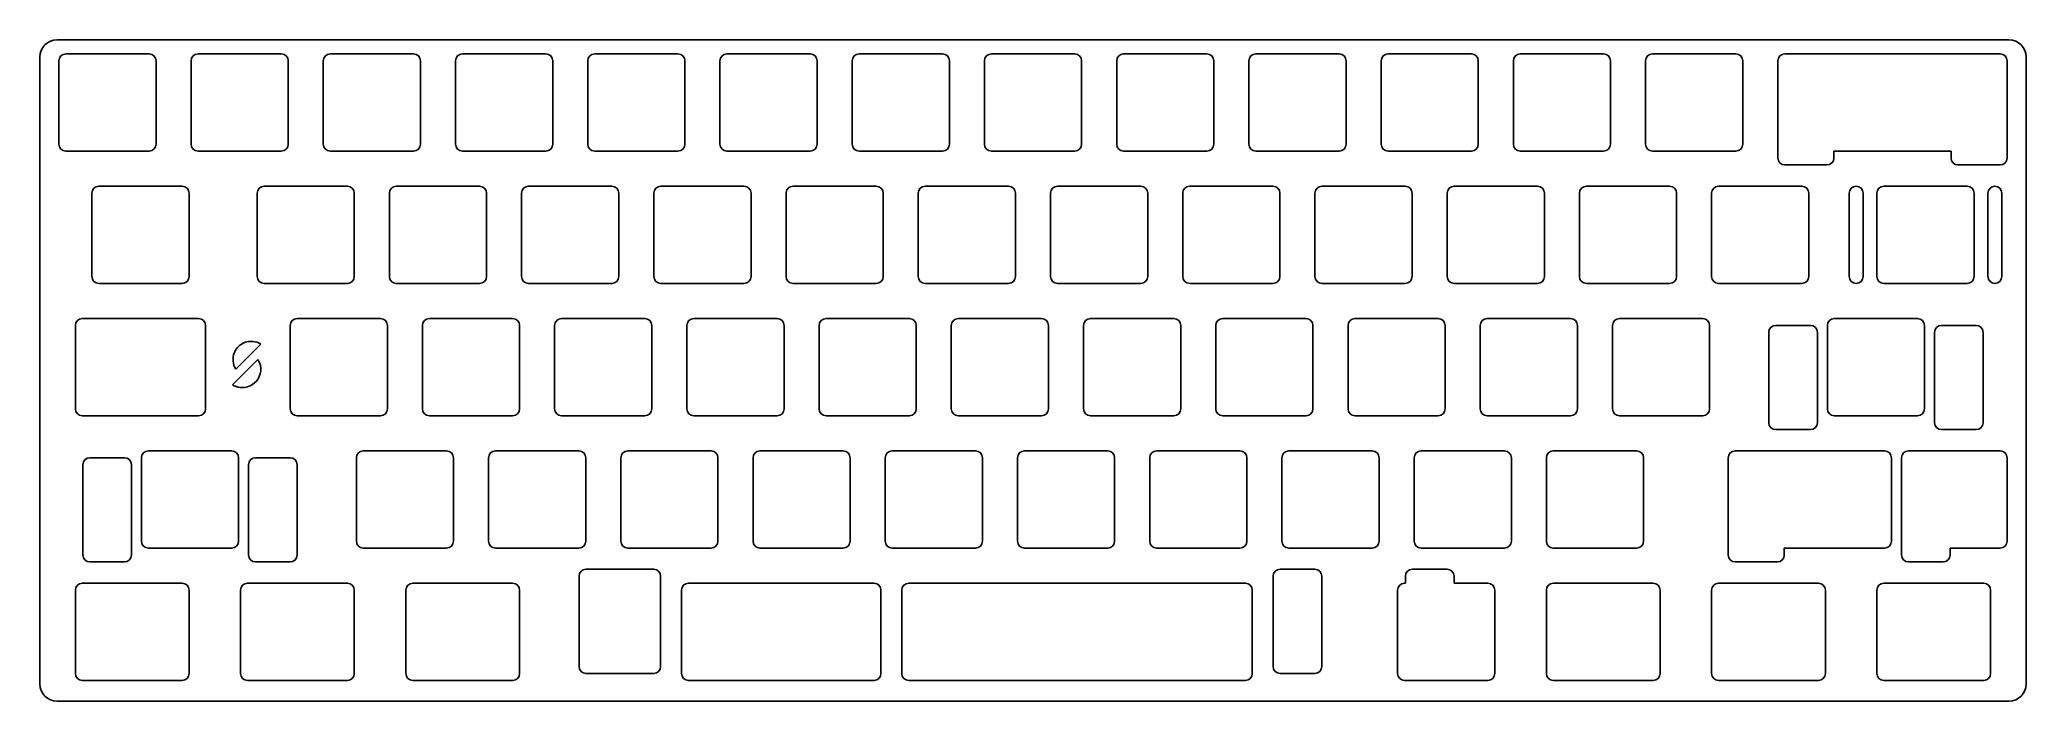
# Model space of a CAD drawing. Header units: millimetres. Extents: x -1 to 285, y -95 to 0.
import ezdxf

# ---------------------------------------------------------------- set-up
doc = ezdxf.new("R2010")
doc.units = ezdxf.units.MM

msp = doc.modelspace()

# ---------------------------------------------------------------- linework, layer by layer
at = {"color": 7, "linetype": 'Continuous', "lineweight": 25}
for p, q in [((282.24, 0.12), (1.04, 0.12)), ((-1.46, -2.38), (-1.46, -92.6)), ((2.29, -1.9), (14.29, -1.9)), ((21.34, -1.9), (33.34, -1.9)), ((40.39, -1.9), (52.39, -1.9)), ((59.44, -1.9), (71.44, -1.9)), ((78.49, -1.9), (90.49, -1.9)), ((97.54, -1.9), (109.54, -1.9)), ((116.59, -1.9), (128.59, -1.9)), ((135.64, -1.9), (147.64, -1.9)), ((154.69, -1.9), (166.69, -1.9)), ((173.74, -1.9), (185.74, -1.9)), ((192.79, -1.9), (204.79, -1.9)), ((211.84, -1.9), (223.84, -1.9)), ((230.89, -1.9), (242.89, -1.9)), ((249.94, -1.9), (280.99, -1.9)), ((284.74, -92.6), (284.74, -2.38)), ((1.29, -14.9), (1.29, -2.9)), ((15.29, -2.9), (15.29, -14.9)), ((20.34, -14.9), (20.34, -2.9)), ((34.34, -2.9), (34.34, -14.9)), ((39.39, -14.9), (39.39, -2.9)), ((53.39, -2.9), (53.39, -14.9)), ((58.44, -14.9), (58.44, -2.9)), ((72.44, -2.9), (72.44, -14.9)), ((77.49, -14.9), (77.49, -2.9)), ((91.49, -2.9), (91.49, -14.9)), ((96.54, -14.9), (96.54, -2.9)), ((110.54, -2.9), (110.54, -14.9)), ((115.59, -14.9), (115.59, -2.9)), ((129.59, -2.9), (129.59, -14.9)), ((134.64, -14.9), (134.64, -2.9)), ((148.64, -2.9), (148.64, -14.9)), ((153.69, -14.9), (153.69, -2.9)), ((167.69, -2.9), (167.69, -14.9)), ((172.74, -14.9), (172.74, -2.9)), ((186.74, -2.9), (186.74, -14.9)), ((191.79, -14.9), (191.79, -2.9)), ((205.79, -2.9), (205.79, -14.9)), ((210.84, -14.9), (210.84, -2.9)), ((224.84, -2.9), (224.84, -14.9)), ((229.89, -14.9), (229.89, -2.9)), ((243.89, -2.9), (243.89, -14.9)), ((248.94, -16.9), (248.94, -2.9)), ((281.99, -2.9), (281.99, -16.9)), ((14.29, -15.9), (2.29, -15.9)), ((33.34, -15.9), (21.34, -15.9)), ((52.39, -15.9), (40.39, -15.9)), ((71.44, -15.9), (59.44, -15.9)), ((90.49, -15.9), (78.49, -15.9)), ((109.54, -15.9), (97.54, -15.9)), ((128.59, -15.9), (116.59, -15.9)), ((147.64, -15.9), (135.64, -15.9)), ((166.69, -15.9), (154.69, -15.9)), ((185.74, -15.9), (173.74, -15.9)), ((204.79, -15.9), (192.79, -15.9)), ((223.84, -15.9), (211.84, -15.9)), ((242.89, -15.9), (230.89, -15.9)), ((273.9, -15.9), (257.02, -15.9)), ((257.02, -15.9), (257.02, -16.9)), ((273.9, -16.9), (273.9, -15.9)), ((256.02, -17.9), (249.94, -17.9)), ((280.99, -17.9), (274.9, -17.9)), ((6.05, -33.95), (6.05, -21.95)), ((7.05, -20.95), (19.05, -20.95)), ((20.05, -21.95), (20.05, -33.95)), ((29.86, -33.95), (29.86, -21.95)), ((30.86, -20.95), (42.86, -20.95)), ((43.86, -21.95), (43.86, -33.95)), ((48.91, -33.95), (48.91, -21.95)), ((49.91, -20.95), (61.91, -20.95)), ((62.91, -21.95), (62.91, -33.95)), ((67.96, -33.95), (67.96, -21.95)), ((68.96, -20.95), (80.96, -20.95)), ((81.96, -21.95), (81.96, -33.95)), ((87.01, -33.95), (87.01, -21.95)), ((88.01, -20.95), (100.01, -20.95)), ((101.01, -21.95), (101.01, -33.95)), ((106.06, -33.95), (106.06, -21.95)), ((107.06, -20.95), (119.06, -20.95)), ((120.06, -21.95), (120.06, -33.95)), ((125.11, -33.95), (125.11, -21.95)), ((126.11, -20.95), (138.11, -20.95)), ((139.11, -21.95), (139.11, -33.95)), ((144.16, -33.95), (144.16, -21.95)), ((145.16, -20.95), (157.16, -20.95)), ((158.16, -21.95), (158.16, -33.95)), ((163.21, -33.95), (163.21, -21.95)), ((164.21, -20.95), (176.21, -20.95)), ((177.21, -21.95), (177.21, -33.95)), ((182.26, -33.95), (182.26, -21.95)), ((183.26, -20.95), (195.26, -20.95)), ((196.26, -21.95), (196.26, -33.95)), ((201.31, -33.95), (201.31, -21.95)), ((202.31, -20.95), (214.31, -20.95)), ((215.31, -21.95), (215.31, -33.95)), ((220.36, -33.95), (220.36, -21.95)), ((221.36, -20.95), (233.36, -20.95)), ((234.36, -21.95), (234.36, -33.95)), ((239.41, -33.95), (239.41, -21.95)), ((240.41, -20.95), (252.41, -20.95)), ((253.41, -21.95), (253.41, -33.95)), ((259.22, -33.95), (259.22, -21.95)), ((261.22, -21.95), (261.22, -33.95)), ((263.22, -33.95), (263.22, -21.95)), ((264.22, -20.95), (276.22, -20.95)), ((277.22, -21.95), (277.22, -33.95)), ((279.22, -33.95), (279.22, -21.95)), ((281.22, -21.95), (281.22, -33.95)), ((19.05, -34.95), (7.05, -34.95)), ((42.86, -34.95), (30.86, -34.95)), ((61.91, -34.95), (49.91, -34.95)), ((80.96, -34.95), (68.96, -34.95)), ((100.01, -34.95), (88.01, -34.95)), ((119.06, -34.95), (107.06, -34.95)), ((138.11, -34.95), (126.11, -34.95)), ((157.16, -34.95), (145.16, -34.95)), ((176.21, -34.95), (164.21, -34.95)), ((195.26, -34.95), (183.26, -34.95)), ((214.31, -34.95), (202.31, -34.95)), ((233.36, -34.95), (221.36, -34.95)), ((252.41, -34.95), (240.41, -34.95)), ((276.22, -34.95), (264.22, -34.95)), ((4.67, -40), (21.43, -40)), ((35.62, -40), (47.62, -40)), ((54.67, -40), (66.67, -40)), ((73.72, -40), (85.72, -40)), ((92.77, -40), (104.77, -40)), ((111.82, -40), (123.82, -40)), ((130.87, -40), (142.87, -40)), ((149.92, -40), (161.92, -40)), ((168.97, -40), (180.97, -40)), ((188.02, -40), (200.02, -40)), ((207.07, -40), (219.07, -40)), ((226.12, -40), (238.12, -40)), ((257.08, -40), (269.08, -40)), ((3.67, -53), (3.67, -41)), ((22.43, -41), (22.43, -53)), ((34.62, -53), (34.62, -41)), ((48.62, -41), (48.62, -53)), ((53.67, -53), (53.67, -41)), ((67.67, -41), (67.67, -53)), ((72.72, -53), (72.72, -41)), ((86.72, -41), (86.72, -53)), ((91.77, -53), (91.77, -41)), ((105.77, -41), (105.77, -53)), ((110.82, -53), (110.82, -41)), ((124.82, -41), (124.82, -53)), ((129.87, -53), (129.87, -41)), ((143.87, -41), (143.87, -53)), ((148.92, -53), (148.92, -41)), ((162.92, -41), (162.92, -53)), ((167.97, -53), (167.97, -41)), ((181.97, -41), (181.97, -53)), ((187.02, -53), (187.02, -41)), ((201.02, -41), (201.02, -53)), ((206.07, -53), (206.07, -41)), ((220.07, -41), (220.07, -53)), ((225.12, -53), (225.12, -41)), ((239.12, -41), (239.12, -53)), ((247.64, -55), (247.64, -42)), ((248.64, -41), (253.64, -41)), ((254.64, -42), (254.64, -55)), ((256.08, -53), (256.08, -41)), ((270.08, -41), (270.08, -53)), ((271.52, -55), (271.52, -42)), ((272.52, -41), (277.52, -41)), ((278.52, -42), (278.52, -55)), ((26.77, -47.32), (30.41, -43.68)), ((29.97, -45.9), (26.32, -49.55)), ((21.43, -54), (4.67, -54)), ((47.62, -54), (35.62, -54)), ((66.67, -54), (54.67, -54)), ((85.72, -54), (73.72, -54)), ((104.77, -54), (92.77, -54)), ((123.82, -54), (111.82, -54)), ((142.87, -54), (130.87, -54)), ((161.92, -54), (149.92, -54)), ((180.97, -54), (168.97, -54)), ((200.02, -54), (188.02, -54)), ((219.07, -54), (207.07, -54)), ((238.12, -54), (226.12, -54)), ((269.08, -54), (257.08, -54)), ((253.64, -56), (248.64, -56)), ((277.52, -56), (272.52, -56)), ((5.75, -60.05), (10.75, -60.05)), ((13.19, -72.05), (13.19, -60.05)), ((14.19, -59.05), (26.19, -59.05)), ((27.19, -60.05), (27.19, -72.05)), ((29.63, -60.05), (34.63, -60.05)), ((44.15, -72.05), (44.15, -60.05)), ((45.15, -59.05), (57.15, -59.05)), ((58.15, -60.05), (58.15, -72.05)), ((63.2, -72.05), (63.2, -60.05)), ((64.2, -59.05), (76.2, -59.05)), ((77.2, -60.05), (77.2, -72.05)), ((82.25, -72.05), (82.25, -60.05)), ((83.25, -59.05), (95.25, -59.05)), ((96.25, -60.05), (96.25, -72.05)), ((101.3, -72.05), (101.3, -60.05)), ((102.3, -59.05), (114.3, -59.05)), ((115.3, -60.05), (115.3, -72.05)), ((120.35, -72.05), (120.35, -60.05)), ((121.35, -59.05), (133.35, -59.05)), ((134.35, -60.05), (134.35, -72.05)), ((139.4, -72.05), (139.4, -60.05)), ((140.4, -59.05), (152.4, -59.05)), ((153.4, -60.05), (153.4, -72.05)), ((158.45, -72.05), (158.45, -60.05)), ((159.45, -59.05), (171.45, -59.05)), ((172.45, -60.05), (172.45, -72.05)), ((177.5, -72.05), (177.5, -60.05)), ((178.5, -59.05), (190.5, -59.05)), ((191.5, -60.05), (191.5, -72.05)), ((196.55, -72.05), (196.55, -60.05)), ((197.55, -59.05), (209.55, -59.05)), ((210.55, -60.05), (210.55, -72.05)), ((215.6, -72.05), (215.6, -60.05)), ((216.6, -59.05), (228.6, -59.05)), ((229.6, -60.05), (229.6, -72.05)), ((241.79, -74.05), (241.79, -60.05)), ((242.79, -59.05), (264.32, -59.05)), ((265.32, -60.05), (265.32, -72.05)), ((266.76, -74.05), (266.76, -60.05)), ((267.76, -59.05), (280.99, -59.05)), ((281.99, -60.05), (281.99, -72.05)), ((4.75, -74.05), (4.75, -61.05)), ((11.75, -61.05), (11.75, -74.05)), ((28.63, -74.05), (28.63, -61.05)), ((35.63, -61.05), (35.63, -74.05)), ((26.19, -73.05), (14.19, -73.05)), ((57.15, -73.05), (45.15, -73.05)), ((76.2, -73.05), (64.2, -73.05)), ((95.25, -73.05), (83.25, -73.05)), ((114.3, -73.05), (102.3, -73.05)), ((133.35, -73.05), (121.35, -73.05)), ((152.4, -73.05), (140.4, -73.05)), ((171.45, -73.05), (159.45, -73.05)), ((190.5, -73.05), (178.5, -73.05)), ((209.55, -73.05), (197.55, -73.05)), ((228.6, -73.05), (216.6, -73.05)), ((264.32, -73.05), (249.88, -73.05)), ((249.88, -73.05), (249.88, -74.05)), ((280.99, -73.05), (273.76, -73.05)), ((273.76, -73.05), (273.76, -74.05)), ((10.75, -75.05), (5.75, -75.05)), ((34.63, -75.05), (29.63, -75.05)), ((76.23, -90.1), (76.23, -77.1)), ((77.23, -76.1), (86.99, -76.1)), ((87.99, -77.1), (87.99, -90.1)), ((176.23, -90.1), (176.23, -77.1)), ((177.23, -76.1), (182.23, -76.1)), ((183.23, -77.1), (183.23, -90.1)), ((195.29, -78.1), (195.29, -77.1)), ((196.29, -76.1), (201.29, -76.1)), ((202.29, -77.1), (202.29, -78.1)), ((248.88, -75.05), (242.79, -75.05)), ((272.76, -75.05), (267.76, -75.05)), ((3.67, -91.1), (3.67, -79.1)), ((4.67, -78.1), (19.05, -78.1)), ((20.05, -79.1), (20.05, -91.1)), ((27.48, -91.1), (27.48, -79.1)), ((28.48, -78.1), (42.86, -78.1)), ((43.86, -79.1), (43.86, -91.1)), ((51.29, -91.1), (51.29, -79.1)), ((52.29, -78.1), (66.67, -78.1)), ((67.67, -79.1), (67.67, -91.1)), ((90.99, -91.1), (90.99, -79.1)), ((91.99, -78.1), (118.73, -78.1)), ((119.73, -79.1), (119.73, -91.1)), ((122.73, -91.1), (122.73, -79.1)), ((123.73, -78.1), (172.23, -78.1)), ((173.23, -79.1), (173.23, -91.1)), ((194.17, -91.1), (194.17, -79.1)), ((195.17, -78.1), (195.29, -78.1)), ((202.29, -78.1), (207.17, -78.1)), ((208.17, -79.1), (208.17, -91.1)), ((215.6, -91.1), (215.6, -79.1)), ((216.6, -78.1), (230.98, -78.1)), ((231.98, -79.1), (231.98, -91.1)), ((239.41, -91.1), (239.41, -79.1)), ((240.41, -78.1), (254.79, -78.1)), ((255.79, -79.1), (255.79, -91.1)), ((263.22, -91.1), (263.22, -79.1)), ((264.22, -78.1), (278.6, -78.1)), ((279.6, -79.1), (279.6, -91.1)), ((86.99, -91.1), (77.23, -91.1)), ((182.23, -91.1), (177.23, -91.1)), ((7.03, -92.1), (4.67, -92.1)), ((19.05, -92.1), (7.05, -92.1)), ((30.84, -92.1), (28.48, -92.1)), ((42.86, -92.1), (30.86, -92.1)), ((54.65, -92.1), (52.29, -92.1)), ((66.67, -92.1), (54.67, -92.1)), ((118.73, -92.1), (91.99, -92.1)), ((172.23, -92.1), (123.73, -92.1)), ((207.17, -92.1), (195.17, -92.1)), ((228.6, -92.1), (216.6, -92.1)), ((230.98, -92.1), (228.62, -92.1)), ((252.41, -92.1), (240.41, -92.1)), ((254.79, -92.1), (252.43, -92.1)), ((276.22, -92.1), (264.22, -92.1)), ((278.6, -92.1), (276.25, -92.1)), ((1.04, -95.1), (282.24, -95.1))]:
    msp.add_line(p, q, dxfattribs=at)
for centre, radius, start, end in [((1.04, -2.38), 2.5, 90, 180), ((282.24, -2.38), 2.5, 0, 90), ((2.29, -2.9), 1, 90, 180), ((14.29, -2.9), 1, 0, 90), ((21.34, -2.9), 1, 90, 180), ((33.34, -2.9), 1, 0, 90), ((40.39, -2.9), 1, 90, 180), ((52.39, -2.9), 1, 0, 90), ((59.44, -2.9), 1, 90, 180), ((71.44, -2.9), 1, 0, 90), ((78.49, -2.9), 1, 90, 180), ((90.49, -2.9), 1, 0, 90), ((97.54, -2.9), 1, 90, 180), ((109.54, -2.9), 1, 0, 90), ((116.59, -2.9), 1, 90, 180), ((128.59, -2.9), 1, 0, 90), ((135.64, -2.9), 1, 90, 180), ((147.64, -2.9), 1, 0, 90), ((154.69, -2.9), 1, 90, 180), ((166.69, -2.9), 1, 0, 90), ((173.74, -2.9), 1, 90, 180), ((185.74, -2.9), 1, 0, 90), ((192.79, -2.9), 1, 90, 180), ((204.79, -2.9), 1, 0, 90), ((211.84, -2.9), 1, 90, 180), ((223.84, -2.9), 1, 0, 90), ((230.89, -2.9), 1, 90, 180), ((242.89, -2.9), 1, 0, 90), ((249.94, -2.9), 1, 90, 180), ((280.99, -2.9), 1, 0, 90), ((2.29, -14.9), 1, 180, 270), ((14.29, -14.9), 1, 270, 0), ((21.34, -14.9), 1, 180, 270), ((33.34, -14.9), 1, 270, 0), ((40.39, -14.9), 1, 180, 270), ((52.39, -14.9), 1, 270, 0), ((59.44, -14.9), 1, 180, 270), ((71.44, -14.9), 1, 270, 0), ((78.49, -14.9), 1, 180, 270), ((90.49, -14.9), 1, 270, 0), ((97.54, -14.9), 1, 180, 270), ((109.54, -14.9), 1, 270, 0), ((116.59, -14.9), 1, 180, 270), ((128.59, -14.9), 1, 270, 0), ((135.64, -14.9), 1, 180, 270), ((147.64, -14.9), 1, 270, 0), ((154.69, -14.9), 1, 180, 270), ((166.69, -14.9), 1, 270, 0), ((173.74, -14.9), 1, 180, 270), ((185.74, -14.9), 1, 270, 0), ((192.79, -14.9), 1, 180, 270), ((204.79, -14.9), 1, 270, 0), ((211.84, -14.9), 1, 180, 270), ((223.84, -14.9), 1, 270, 0), ((230.89, -14.9), 1, 180, 270), ((242.89, -14.9), 1, 270, 0), ((249.94, -16.9), 1, 180, 270), ((256.02, -16.9), 1, 270, 0), ((274.9, -16.9), 1, 180, 270), ((280.99, -16.9), 1, 270, 0), ((7.05, -21.95), 1, 90, 180), ((19.05, -21.95), 1, 0, 90), ((30.86, -21.95), 1, 90, 180), ((42.86, -21.95), 1, 0, 90), ((49.91, -21.95), 1, 90, 180), ((61.91, -21.95), 1, 0, 90), ((68.96, -21.95), 1, 90, 180), ((80.96, -21.95), 1, 0, 90), ((88.01, -21.95), 1, 90, 180), ((100.01, -21.95), 1, 0, 90), ((107.06, -21.95), 1, 90, 180), ((119.06, -21.95), 1, 0, 90), ((126.11, -21.95), 1, 90, 180), ((138.11, -21.95), 1, 0, 90), ((145.16, -21.95), 1, 90, 180), ((157.16, -21.95), 1, 0, 90), ((164.21, -21.95), 1, 90, 180), ((176.21, -21.95), 1, 0, 90), ((183.26, -21.95), 1, 90, 180), ((195.26, -21.95), 1, 0, 90), ((202.31, -21.95), 1, 90, 180), ((214.31, -21.95), 1, 0, 90), ((221.36, -21.95), 1, 90, 180), ((233.36, -21.95), 1, 0, 90), ((240.41, -21.95), 1, 90, 180), ((252.41, -21.95), 1, 0, 90), ((260.22, -21.95), 1, 0, 180), ((264.22, -21.95), 1, 90, 180), ((276.22, -21.95), 1, 0, 90), ((280.22, -21.95), 1, 0, 180), ((7.05, -33.95), 1, 180, 270), ((19.05, -33.95), 1, 270, 0), ((30.86, -33.95), 1, 180, 270), ((42.86, -33.95), 1, 270, 0), ((49.91, -33.95), 1, 180, 270), ((61.91, -33.95), 1, 270, 0), ((68.96, -33.95), 1, 180, 270), ((80.96, -33.95), 1, 270, 0), ((88.01, -33.95), 1, 180, 270), ((100.01, -33.95), 1, 270, 0), ((107.06, -33.95), 1, 180, 270), ((119.06, -33.95), 1, 270, 0), ((126.11, -33.95), 1, 180, 270), ((138.11, -33.95), 1, 270, 0), ((145.16, -33.95), 1, 180, 270), ((157.16, -33.95), 1, 270, 0), ((164.21, -33.95), 1, 180, 270), ((176.21, -33.95), 1, 270, 0), ((183.26, -33.95), 1, 180, 270), ((195.26, -33.95), 1, 270, 0), ((202.31, -33.95), 1, 180, 270), ((214.31, -33.95), 1, 270, 0), ((221.36, -33.95), 1, 180, 270), ((233.36, -33.95), 1, 270, 0), ((240.41, -33.95), 1, 180, 270), ((252.41, -33.95), 1, 270, 0), ((260.22, -33.95), 1, 180, 0), ((264.22, -33.95), 1, 180, 270), ((276.22, -33.95), 1, 270, 0), ((280.22, -33.95), 1, 180, 0), ((4.67, -41), 1, 90, 180), ((21.43, -41), 1, 0, 90), ((35.62, -41), 1, 90, 180), ((47.62, -41), 1, 0, 90), ((54.67, -41), 1, 90, 180), ((66.67, -41), 1, 0, 90), ((73.72, -41), 1, 90, 180), ((85.72, -41), 1, 0, 90), ((92.77, -41), 1, 90, 180), ((104.77, -41), 1, 0, 90), ((111.82, -41), 1, 90, 180), ((123.82, -41), 1, 0, 90), ((130.87, -41), 1, 90, 180), ((142.87, -41), 1, 0, 90), ((149.92, -41), 1, 90, 180), ((161.92, -41), 1, 0, 90), ((168.97, -41), 1, 90, 180), ((180.97, -41), 1, 0, 90), ((188.02, -41), 1, 90, 180), ((200.02, -41), 1, 0, 90), ((207.07, -41), 1, 90, 180), ((219.07, -41), 1, 0, 90), ((226.12, -41), 1, 90, 180), ((238.12, -41), 1, 0, 90), ((257.08, -41), 1, 90, 180), ((269.08, -41), 1, 0, 90), ((248.64, -42), 1, 90, 180), ((253.64, -42), 1, 0, 90), ((272.52, -42), 1, 90, 180), ((277.52, -42), 1, 0, 90), ((4.67, -53), 1, 180, 270), ((21.43, -53), 1, 270, 0), ((35.62, -53), 1, 180, 270), ((47.62, -53), 1, 270, 0), ((54.67, -53), 1, 180, 270), ((66.67, -53), 1, 270, 0), ((73.72, -53), 1, 180, 270), ((85.72, -53), 1, 270, 0), ((92.77, -53), 1, 180, 270), ((104.77, -53), 1, 270, 0), ((111.82, -53), 1, 180, 270), ((123.82, -53), 1, 270, 0), ((130.87, -53), 1, 180, 270), ((142.87, -53), 1, 270, 0), ((149.92, -53), 1, 180, 270), ((161.92, -53), 1, 270, 0), ((168.97, -53), 1, 180, 270), ((180.97, -53), 1, 270, 0), ((188.02, -53), 1, 180, 270), ((200.02, -53), 1, 270, 0), ((207.07, -53), 1, 180, 270), ((219.07, -53), 1, 270, 0), ((226.12, -53), 1, 180, 270), ((238.12, -53), 1, 270, 0), ((257.08, -53), 1, 180, 270), ((269.08, -53), 1, 270, 0), ((248.64, -55), 1, 180, 270), ((253.64, -55), 1, 270, 0), ((272.52, -55), 1, 180, 270), ((277.52, -55), 1, 270, 0), ((5.75, -61.05), 1, 90, 180), ((10.75, -61.05), 1, 0, 90), ((14.19, -60.05), 1, 90, 180), ((26.19, -60.05), 1, 0, 90), ((29.63, -61.05), 1, 90, 180), ((34.63, -61.05), 1, 0, 90), ((45.15, -60.05), 1, 90, 180), ((57.15, -60.05), 1, 0, 90), ((64.2, -60.05), 1, 90, 180), ((76.2, -60.05), 1, 0, 90), ((83.25, -60.05), 1, 90, 180), ((95.25, -60.05), 1, 0, 90), ((102.3, -60.05), 1, 90, 180), ((114.3, -60.05), 1, 0, 90), ((121.35, -60.05), 1, 90, 180), ((133.35, -60.05), 1, 0, 90), ((140.4, -60.05), 1, 90, 180), ((152.4, -60.05), 1, 0, 90), ((159.45, -60.05), 1, 90, 180), ((171.45, -60.05), 1, 0, 90), ((178.5, -60.05), 1, 90, 180), ((190.5, -60.05), 1, 0, 90), ((197.55, -60.05), 1, 90, 180), ((209.55, -60.05), 1, 0, 90), ((216.6, -60.05), 1, 90, 180), ((228.6, -60.05), 1, 0, 90), ((242.79, -60.05), 1, 90, 180), ((264.32, -60.05), 1, 0, 90), ((267.76, -60.05), 1, 90, 180), ((280.99, -60.05), 1, 0, 90), ((5.75, -74.05), 1, 180, 270), ((10.75, -74.05), 1, 270, 0), ((14.19, -72.05), 1, 180, 270), ((26.19, -72.05), 1, 270, 0), ((29.63, -74.05), 1, 180, 270), ((34.63, -74.05), 1, 270, 0), ((45.15, -72.05), 1, 180, 270), ((57.15, -72.05), 1, 270, 0), ((64.2, -72.05), 1, 180, 270), ((76.2, -72.05), 1, 270, 0), ((83.25, -72.05), 1, 180, 270), ((95.25, -72.05), 1, 270, 0), ((102.3, -72.05), 1, 180, 270), ((114.3, -72.05), 1, 270, 0), ((121.35, -72.05), 1, 180, 270), ((133.35, -72.05), 1, 270, 0), ((140.4, -72.05), 1, 180, 270), ((152.4, -72.05), 1, 270, 0), ((159.45, -72.05), 1, 180, 270), ((171.45, -72.05), 1, 270, 0), ((178.5, -72.05), 1, 180, 270), ((190.5, -72.05), 1, 270, 0), ((197.55, -72.05), 1, 180, 270), ((209.55, -72.05), 1, 270, 0), ((216.6, -72.05), 1, 180, 270), ((228.6, -72.05), 1, 270, 0), ((242.79, -74.05), 1, 180, 270), ((248.88, -74.05), 1, 270, 0), ((264.32, -72.05), 1, 270, 0), ((267.76, -74.05), 1, 180, 270), ((272.76, -74.05), 1, 270, 0), ((280.99, -72.05), 1, 270, 0), ((77.23, -77.1), 1, 90, 180), ((86.99, -77.1), 1, 0, 90), ((177.23, -77.1), 1, 90, 180), ((182.23, -77.1), 1, 0, 90), ((196.29, -77.1), 1, 90, 180), ((201.29, -77.1), 1, 0, 90), ((4.67, -79.1), 1, 90, 180), ((19.05, -79.1), 1, 0, 90), ((28.48, -79.1), 1, 90, 180), ((42.86, -79.1), 1, 0, 90), ((52.29, -79.1), 1, 90, 180), ((66.67, -79.1), 1, 0, 90), ((91.99, -79.1), 1, 90, 180), ((118.73, -79.1), 1, 0, 90), ((123.73, -79.1), 1, 90, 180), ((172.23, -79.1), 1, 0, 90), ((195.17, -79.1), 1, 90, 180), ((207.17, -79.1), 1, 0, 90), ((216.6, -79.1), 1, 90, 180), ((230.98, -79.1), 1, 0, 90), ((240.41, -79.1), 1, 90, 180), ((254.79, -79.1), 1, 0, 90), ((264.22, -79.1), 1, 90, 180), ((278.6, -79.1), 1, 0, 90), ((4.67, -91.1), 1, 180, 270), ((19.05, -91.1), 1, 270, 0), ((28.48, -91.1), 1, 180, 270), ((42.86, -91.1), 1, 270, 0), ((52.29, -91.1), 1, 180, 270), ((66.67, -91.1), 1, 270, 0), ((77.23, -90.1), 1, 180, 270), ((86.99, -90.1), 1, 270, 0), ((91.99, -91.1), 1, 180, 270), ((118.73, -91.1), 1, 270, 0), ((123.73, -91.1), 1, 180, 270), ((172.23, -91.1), 1, 270, 0), ((177.23, -90.1), 1, 180, 270), ((182.23, -90.1), 1, 270, 0), ((195.17, -91.1), 1, 180, 270), ((207.17, -91.1), 1, 270, 0), ((216.6, -91.1), 1, 180, 270), ((230.98, -91.1), 1, 270, 0), ((240.41, -91.1), 1, 180, 270), ((254.79, -91.1), 1, 270, 0), ((264.22, -91.1), 1, 180, 270), ((278.6, -91.1), 1, 270, 0), ((1.04, -92.6), 2.5, 180, 270), ((7.05, -91.1), 1, 268.6998, 270), ((30.86, -91.1), 1, 268.6998, 270), ((54.67, -91.1), 1, 268.6998, 270), ((228.6, -91.1), 1, 270, 271.3002), ((252.41, -91.1), 1, 270, 271.3002), ((276.22, -91.1), 1, 270, 271.3002), ((282.24, -92.6), 2.5, 270, 0)]:
    msp.add_arc(centre, radius, start, end, dxfattribs=at)
for points in [[(26.39, -46.14), (26.38, -46.06), (26.38, -45.81), (26.39, -45.73)], [(26.39, -45.73), (26.44, -45.06), (26.73, -44.46), (27.21, -44.01)], [(27.21, -44.01), (27.65, -43.6), (28.21, -43.34), (28.81, -43.3)], [(28.81, -43.3), (28.89, -43.29), (29.15, -43.29), (29.23, -43.3)], [(29.23, -43.3), (29.65, -43.33), (30.06, -43.46), (30.41, -43.68)], [(26.77, -47.32), (26.55, -46.96), (26.42, -46.57), (26.39, -46.14)], [(30.3, -47.95), (30.04, -49.01), (29.14, -49.8), (28.07, -49.93)], [(29.97, -45.9), (30.2, -46.26), (30.33, -46.66), (30.37, -47.1)], [(30.37, -47.52), (30.36, -47.67), (30.33, -47.81), (30.3, -47.95)], [(30.37, -47.1), (30.38, -47.18), (30.38, -47.43), (30.37, -47.52)], [(27.39, -49.93), (27.01, -49.89), (26.64, -49.75), (26.32, -49.55)], [(28.07, -49.93), (27.86, -49.96), (27.6, -49.96), (27.39, -49.93)]]:
    msp.add_open_spline(points, degree=3, dxfattribs=at)

doc.saveas('drawing.dxf')
